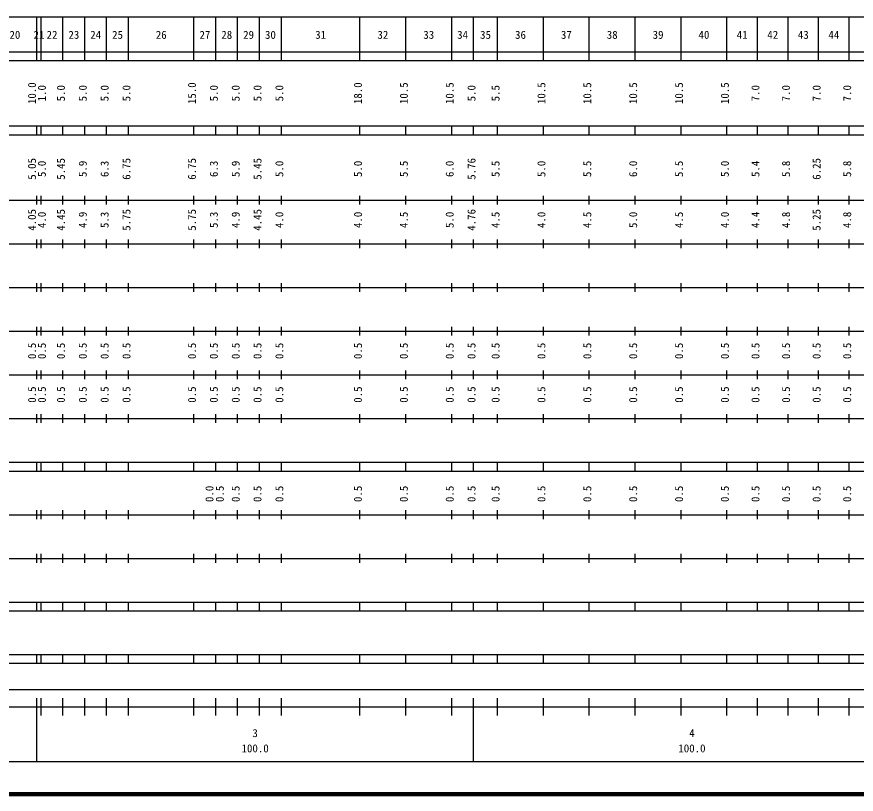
# Model space of a CAD drawing. Units: millimetres on the paper, enlarged 1000 times. Extents: x 40000 to 680000, y 20000 to 380000.
# Drawn here: x 263434 to 455610, y 20000 to 198000 of the extents above; entities that cross this region are included whole.
import ezdxf
from ezdxf.enums import TextEntityAlignment as Align

# ---------------------------------------------------------------- set-up
doc = ezdxf.new("R2010")
doc.units = ezdxf.units.MM
doc.header["$LTSCALE"] = 1000
doc.layers.add('M-TTL', color=2, linetype='Continuous', lineweight=140)
doc.layers.add('M-TTL-BAND', color=7, linetype='Continuous', lineweight=25)
doc.styles.add('ＭＳ ゴシック', font='')
doc.styles.get('ＭＳ ゴシック').set_extended_font_data('MS Gothic')

msp = doc.modelspace()

# ---------------------------------------------------------------- linework, layer by layer
at = {"layer": 'M-TTL'}
msp.add_line((40000, 20000), (680000, 20000), dxfattribs=at)
at = {"layer": 'M-TTL-BAND'}
for p, q in [((68000, 198000), (579000, 198000)), ((268000, 188000), (268000, 198000)), ((269000, 188000), (269000, 198000)), ((274000, 188000), (274000, 198000)), ((279000, 188000), (279000, 198000)), ((284000, 188000), (284000, 198000)), ((289000, 188000), (289000, 198000)), ((304000, 188000), (304000, 198000)), ((309000, 188000), (309000, 198000)), ((314000, 188000), (314000, 198000)), ((319000, 188000), (319000, 198000)), ((324000, 188000), (324000, 198000)), ((342000, 188000), (342000, 198000)), ((352500, 188000), (352500, 198000)), ((363000, 188000), (363000, 198000)), ((368000, 188000), (368000, 198000)), ((373500, 188000), (373500, 198000)), ((384000, 188000), (384000, 198000)), ((394500, 188000), (394500, 198000)), ((405000, 188000), (405000, 198000)), ((415500, 188000), (415500, 198000)), ((426000, 188000), (426000, 198000)), ((433000, 188000), (433000, 198000)), ((440000, 188000), (440000, 198000)), ((447000, 188000), (447000, 198000)), ((454000, 188000), (454000, 198000)), ((40000, 190000), (579000, 190000)), ((40000, 188000), (579000, 188000)), ((40000, 173000), (579000, 173000)), ((268000, 171000), (268000, 173000)), ((269000, 171000), (269000, 173000)), ((274000, 171000), (274000, 173000)), ((279000, 171000), (279000, 173000)), ((284000, 171000), (284000, 173000)), ((289000, 171000), (289000, 173000)), ((304000, 171000), (304000, 173000)), ((309000, 171000), (309000, 173000)), ((314000, 171000), (314000, 173000)), ((319000, 171000), (319000, 173000)), ((324000, 171000), (324000, 173000)), ((342000, 171000), (342000, 173000)), ((352500, 171000), (352500, 173000)), ((363000, 171000), (363000, 173000)), ((368000, 171000), (368000, 173000)), ((373500, 171000), (373500, 173000)), ((384000, 171000), (384000, 173000)), ((394500, 171000), (394500, 173000)), ((405000, 171000), (405000, 173000)), ((415500, 171000), (415500, 173000)), ((426000, 171000), (426000, 173000)), ((433000, 171000), (433000, 173000)), ((440000, 171000), (440000, 173000)), ((447000, 171000), (447000, 173000)), ((454000, 171000), (454000, 173000)), ((40000, 171000), (579000, 171000)), ((40000, 156000), (579000, 156000)), ((268000, 155000), (268000, 157000)), ((269000, 155000), (269000, 157000)), ((274000, 155000), (274000, 157000)), ((279000, 155000), (279000, 157000)), ((284000, 155000), (284000, 157000)), ((289000, 155000), (289000, 157000)), ((304000, 155000), (304000, 157000)), ((309000, 155000), (309000, 157000)), ((314000, 155000), (314000, 157000)), ((319000, 155000), (319000, 157000)), ((324000, 155000), (324000, 157000)), ((342000, 155000), (342000, 157000)), ((352500, 155000), (352500, 157000)), ((363000, 155000), (363000, 157000)), ((368000, 155000), (368000, 157000)), ((373500, 155000), (373500, 157000)), ((384000, 155000), (384000, 157000)), ((394500, 155000), (394500, 157000)), ((405000, 155000), (405000, 157000)), ((415500, 155000), (415500, 157000)), ((426000, 155000), (426000, 157000)), ((433000, 155000), (433000, 157000)), ((440000, 155000), (440000, 157000)), ((447000, 155000), (447000, 157000)), ((454000, 155000), (454000, 157000)), ((268000, 145000), (268000, 147000)), ((269000, 145000), (269000, 147000)), ((274000, 145000), (274000, 147000)), ((279000, 145000), (279000, 147000)), ((284000, 145000), (284000, 147000)), ((289000, 145000), (289000, 147000)), ((304000, 145000), (304000, 147000)), ((309000, 145000), (309000, 147000)), ((314000, 145000), (314000, 147000)), ((319000, 145000), (319000, 147000)), ((324000, 145000), (324000, 147000)), ((342000, 145000), (342000, 147000)), ((352500, 145000), (352500, 147000)), ((363000, 145000), (363000, 147000)), ((368000, 145000), (368000, 147000)), ((373500, 145000), (373500, 147000)), ((384000, 145000), (384000, 147000)), ((394500, 145000), (394500, 147000)), ((405000, 145000), (405000, 147000)), ((415500, 145000), (415500, 147000)), ((426000, 145000), (426000, 147000)), ((433000, 145000), (433000, 147000)), ((440000, 145000), (440000, 147000)), ((447000, 145000), (447000, 147000)), ((454000, 145000), (454000, 147000)), ((46000, 146000), (579000, 146000)), ((268000, 135000), (268000, 137000)), ((269000, 135000), (269000, 137000)), ((274000, 135000), (274000, 137000)), ((279000, 135000), (279000, 137000)), ((284000, 135000), (284000, 137000)), ((289000, 135000), (289000, 137000)), ((304000, 135000), (304000, 137000)), ((309000, 135000), (309000, 137000)), ((314000, 135000), (314000, 137000)), ((319000, 135000), (319000, 137000)), ((324000, 135000), (324000, 137000)), ((342000, 135000), (342000, 137000)), ((352500, 135000), (352500, 137000)), ((363000, 135000), (363000, 137000)), ((368000, 135000), (368000, 137000)), ((373500, 135000), (373500, 137000)), ((384000, 135000), (384000, 137000)), ((394500, 135000), (394500, 137000)), ((405000, 135000), (405000, 137000)), ((415500, 135000), (415500, 137000)), ((426000, 135000), (426000, 137000)), ((433000, 135000), (433000, 137000)), ((440000, 135000), (440000, 137000)), ((447000, 135000), (447000, 137000)), ((454000, 135000), (454000, 137000)), ((52000, 136000), (579000, 136000)), ((268000, 125000), (268000, 127000)), ((269000, 125000), (269000, 127000)), ((274000, 125000), (274000, 127000)), ((279000, 125000), (279000, 127000)), ((284000, 125000), (284000, 127000)), ((289000, 125000), (289000, 127000)), ((304000, 125000), (304000, 127000)), ((309000, 125000), (309000, 127000)), ((314000, 125000), (314000, 127000)), ((319000, 125000), (319000, 127000)), ((324000, 125000), (324000, 127000)), ((342000, 125000), (342000, 127000)), ((352500, 125000), (352500, 127000)), ((363000, 125000), (363000, 127000)), ((368000, 125000), (368000, 127000)), ((373500, 125000), (373500, 127000)), ((384000, 125000), (384000, 127000)), ((394500, 125000), (394500, 127000)), ((405000, 125000), (405000, 127000)), ((415500, 125000), (415500, 127000)), ((426000, 125000), (426000, 127000)), ((433000, 125000), (433000, 127000)), ((440000, 125000), (440000, 127000)), ((447000, 125000), (447000, 127000)), ((454000, 125000), (454000, 127000)), ((46000, 126000), (579000, 126000)), ((52000, 116000), (579000, 116000)), ((268000, 115000), (268000, 117000)), ((269000, 115000), (269000, 117000)), ((274000, 115000), (274000, 117000)), ((279000, 115000), (279000, 117000)), ((284000, 115000), (284000, 117000)), ((289000, 115000), (289000, 117000)), ((304000, 115000), (304000, 117000)), ((309000, 115000), (309000, 117000)), ((314000, 115000), (314000, 117000)), ((319000, 115000), (319000, 117000)), ((324000, 115000), (324000, 117000)), ((342000, 115000), (342000, 117000)), ((352500, 115000), (352500, 117000)), ((363000, 115000), (363000, 117000)), ((368000, 115000), (368000, 117000)), ((373500, 115000), (373500, 117000)), ((384000, 115000), (384000, 117000)), ((394500, 115000), (394500, 117000)), ((405000, 115000), (405000, 117000)), ((415500, 115000), (415500, 117000)), ((426000, 115000), (426000, 117000)), ((433000, 115000), (433000, 117000)), ((440000, 115000), (440000, 117000)), ((447000, 115000), (447000, 117000)), ((454000, 115000), (454000, 117000)), ((46000, 106000), (579000, 106000)), ((268000, 105000), (268000, 107000)), ((269000, 105000), (269000, 107000)), ((274000, 105000), (274000, 107000)), ((279000, 105000), (279000, 107000)), ((284000, 105000), (284000, 107000)), ((289000, 105000), (289000, 107000)), ((304000, 105000), (304000, 107000)), ((309000, 105000), (309000, 107000)), ((314000, 105000), (314000, 107000)), ((319000, 105000), (319000, 107000)), ((324000, 105000), (324000, 107000)), ((342000, 105000), (342000, 107000)), ((352500, 105000), (352500, 107000)), ((363000, 105000), (363000, 107000)), ((368000, 105000), (368000, 107000)), ((373500, 105000), (373500, 107000)), ((384000, 105000), (384000, 107000)), ((394500, 105000), (394500, 107000)), ((405000, 105000), (405000, 107000)), ((415500, 105000), (415500, 107000)), ((426000, 105000), (426000, 107000)), ((433000, 105000), (433000, 107000)), ((440000, 105000), (440000, 107000)), ((447000, 105000), (447000, 107000)), ((454000, 105000), (454000, 107000)), ((40000, 96000), (579000, 96000)), ((268000, 94000), (268000, 96000)), ((269000, 94000), (269000, 96000)), ((274000, 94000), (274000, 96000)), ((279000, 94000), (279000, 96000)), ((284000, 94000), (284000, 96000)), ((289000, 94000), (289000, 96000)), ((304000, 94000), (304000, 96000)), ((309000, 94000), (309000, 96000)), ((314000, 94000), (314000, 96000)), ((319000, 94000), (319000, 96000)), ((324000, 94000), (324000, 96000)), ((342000, 94000), (342000, 96000)), ((352500, 94000), (352500, 96000)), ((363000, 94000), (363000, 96000)), ((368000, 94000), (368000, 96000)), ((373500, 94000), (373500, 96000)), ((384000, 94000), (384000, 96000)), ((394500, 94000), (394500, 96000)), ((405000, 94000), (405000, 96000)), ((415500, 94000), (415500, 96000)), ((426000, 94000), (426000, 96000)), ((433000, 94000), (433000, 96000)), ((440000, 94000), (440000, 96000)), ((447000, 94000), (447000, 96000)), ((454000, 94000), (454000, 96000)), ((40000, 94000), (579000, 94000)), ((268000, 83000), (268000, 85000)), ((269000, 83000), (269000, 85000)), ((274000, 83000), (274000, 85000)), ((279000, 83000), (279000, 85000)), ((284000, 83000), (284000, 85000)), ((289000, 83000), (289000, 85000)), ((304000, 83000), (304000, 85000)), ((309000, 83000), (309000, 85000)), ((314000, 83000), (314000, 85000)), ((319000, 83000), (319000, 85000)), ((324000, 83000), (324000, 85000)), ((342000, 83000), (342000, 85000)), ((352500, 83000), (352500, 85000)), ((363000, 83000), (363000, 85000)), ((368000, 83000), (368000, 85000)), ((373500, 83000), (373500, 85000)), ((384000, 83000), (384000, 85000)), ((394500, 83000), (394500, 85000)), ((405000, 83000), (405000, 85000)), ((415500, 83000), (415500, 85000)), ((426000, 83000), (426000, 85000)), ((433000, 83000), (433000, 85000)), ((440000, 83000), (440000, 85000)), ((447000, 83000), (447000, 85000)), ((454000, 83000), (454000, 85000)), ((49000, 84000), (579000, 84000)), ((268000, 73000), (268000, 75000)), ((269000, 73000), (269000, 75000)), ((274000, 73000), (274000, 75000)), ((279000, 73000), (279000, 75000)), ((284000, 73000), (284000, 75000)), ((289000, 73000), (289000, 75000)), ((304000, 73000), (304000, 75000)), ((309000, 73000), (309000, 75000)), ((314000, 73000), (314000, 75000)), ((319000, 73000), (319000, 75000)), ((324000, 73000), (324000, 75000)), ((342000, 73000), (342000, 75000)), ((352500, 73000), (352500, 75000)), ((363000, 73000), (363000, 75000)), ((368000, 73000), (368000, 75000)), ((373500, 73000), (373500, 75000)), ((384000, 73000), (384000, 75000)), ((394500, 73000), (394500, 75000)), ((405000, 73000), (405000, 75000)), ((415500, 73000), (415500, 75000)), ((426000, 73000), (426000, 75000)), ((433000, 73000), (433000, 75000)), ((440000, 73000), (440000, 75000)), ((447000, 73000), (447000, 75000)), ((454000, 73000), (454000, 75000)), ((40000, 74000), (579000, 74000)), ((40000, 64000), (579000, 64000)), ((268000, 62000), (268000, 64000)), ((269000, 62000), (269000, 64000)), ((274000, 62000), (274000, 64000)), ((279000, 62000), (279000, 64000)), ((284000, 62000), (284000, 64000)), ((289000, 62000), (289000, 64000)), ((304000, 62000), (304000, 64000)), ((309000, 62000), (309000, 64000)), ((314000, 62000), (314000, 64000)), ((319000, 62000), (319000, 64000)), ((324000, 62000), (324000, 64000)), ((342000, 62000), (342000, 64000)), ((352500, 62000), (352500, 64000)), ((363000, 62000), (363000, 64000)), ((368000, 62000), (368000, 64000)), ((373500, 62000), (373500, 64000)), ((384000, 62000), (384000, 64000)), ((394500, 62000), (394500, 64000)), ((405000, 62000), (405000, 64000)), ((415500, 62000), (415500, 64000)), ((426000, 62000), (426000, 64000)), ((433000, 62000), (433000, 64000)), ((440000, 62000), (440000, 64000)), ((447000, 62000), (447000, 64000)), ((454000, 62000), (454000, 64000)), ((40000, 62000), (579000, 62000)), ((40000, 52000), (579000, 52000)), ((268000, 50000), (268000, 52000)), ((269000, 50000), (269000, 52000)), ((274000, 50000), (274000, 52000)), ((279000, 50000), (279000, 52000)), ((284000, 50000), (284000, 52000)), ((289000, 50000), (289000, 52000)), ((304000, 50000), (304000, 52000)), ((309000, 50000), (309000, 52000)), ((314000, 50000), (314000, 52000)), ((319000, 50000), (319000, 52000)), ((324000, 50000), (324000, 52000)), ((342000, 50000), (342000, 52000)), ((352500, 50000), (352500, 52000)), ((363000, 50000), (363000, 52000)), ((368000, 50000), (368000, 52000)), ((373500, 50000), (373500, 52000)), ((384000, 50000), (384000, 52000)), ((394500, 50000), (394500, 52000)), ((405000, 50000), (405000, 52000)), ((415500, 50000), (415500, 52000)), ((426000, 50000), (426000, 52000)), ((433000, 50000), (433000, 52000)), ((440000, 50000), (440000, 52000)), ((447000, 50000), (447000, 52000)), ((454000, 50000), (454000, 52000)), ((40000, 50000), (579000, 50000)), ((71000, 44000), (484000, 44000)), ((268000, 27500), (268000, 42000)), ((269000, 38000), (269000, 42000)), ((274000, 38000), (274000, 42000)), ((279000, 38000), (279000, 42000)), ((284000, 38000), (284000, 42000)), ((289000, 38000), (289000, 42000)), ((304000, 38000), (304000, 42000)), ((309000, 38000), (309000, 42000)), ((314000, 38000), (314000, 42000)), ((319000, 38000), (319000, 42000)), ((324000, 38000), (324000, 42000)), ((342000, 38000), (342000, 42000)), ((352500, 38000), (352500, 42000)), ((363000, 38000), (363000, 42000)), ((368000, 27500), (368000, 42000)), ((373500, 38000), (373500, 42000)), ((384000, 38000), (384000, 42000)), ((394500, 38000), (394500, 42000)), ((405000, 38000), (405000, 42000)), ((415500, 38000), (415500, 42000)), ((426000, 38000), (426000, 42000)), ((433000, 38000), (433000, 42000)), ((440000, 38000), (440000, 42000)), ((447000, 38000), (447000, 42000)), ((454000, 38000), (454000, 42000)), ((40000, 40000), (579000, 40000)), ((68000, 27500), (579000, 27500))]:
    msp.add_line(p, q, dxfattribs=at)

# ---------------------------------------------------------------- texts
at = {"layer": 'M-TTL-BAND', "style": 'ＭＳ ゴシック'}
for s, p in [('20', (263000, 192405)), ('21', (268500, 192405)), ('22', (271500, 192405)), ('23', (276500, 192405)), ('24', (281500, 192405)), ('25', (286500, 192405)), ('26', (296500, 192405)), ('27', (306500, 192405)), ('28', (311500, 192405)), ('29', (316500, 192405)), ('30', (321500, 192405)), ('31', (333000, 192405)), ('32', (347250, 192405)), ('33', (357750, 192405)), ('34', (365500, 192405)), ('35', (370750, 192405)), ('36', (378750, 192405)), ('37', (389250, 192405)), ('38', (399750, 192405)), ('39', (410250, 192405)), ('40', (420750, 192405)), ('41', (429500, 192405)), ('42', (436500, 192405)), ('43', (443500, 192405)), ('44', (450500, 192405)), ('3', (318000, 32523)), ('4', (418000, 32523)), ('100.0', (318000, 29033)), ('100.0', (418000, 29033))]:
    msp.add_text(s, height=1833, dxfattribs=at).set_placement(p, align=Align.BOTTOM_CENTER)
for s, p in [('10.0', (268377, 180500)), ('15.0', (305000, 180500)), ('18.0', (343000, 180500)), ('10.5', (353500, 180500)), ('10.5', (364000, 180500)), ('10.5', (385000, 180500)), ('10.5', (395500, 180500)), ('10.5', (406000, 180500)), ('10.5', (416500, 180500)), ('10.5', (427000, 180500)), ('1.0', (270640, 180500)), ('5.0', (275000, 180500)), ('5.0', (280000, 180500)), ('5.0', (285000, 180500)), ('5.0', (290000, 180500)), ('5.0', (310000, 180500)), ('5.0', (315000, 180500)), ('5.0', (320000, 180500)), ('5.0', (325000, 180500)), ('5.0', (369000, 180500)), ('5.5', (374500, 180500)), ('7.0', (434000, 180500)), ('7.0', (441000, 180500)), ('7.0', (448000, 180500)), ('7.0', (455000, 180500)), ('5.05', (268377, 163174)), ('5.45', (275000, 163174)), ('6.75', (290000, 163174)), ('6.75', (305000, 163174)), ('5.45', (320000, 163174)), ('5.76', (369000, 163174)), ('6.25', (448000, 163174)), ('5.0', (270640, 163174)), ('5.9', (280000, 163174)), ('6.3', (285000, 163174)), ('6.3', (310000, 163174)), ('5.9', (315000, 163174)), ('5.0', (325000, 163174)), ('5.0', (343000, 163174)), ('5.5', (353500, 163174)), ('6.0', (364000, 163174)), ('5.5', (374500, 163174)), ('5.0', (385000, 163174)), ('5.5', (395500, 163174)), ('6.0', (406000, 163174)), ('5.5', (416500, 163174)), ('5.0', (427000, 163174)), ('5.4', (434000, 163174)), ('5.8', (441000, 163174)), ('5.8', (455000, 163174)), ('4.05', (268377, 151500)), ('4.45', (275000, 151500)), ('5.75', (290000, 151500)), ('5.75', (305000, 151500)), ('4.45', (320000, 151500)), ('4.76', (369000, 151500)), ('5.25', (448000, 151500)), ('4.0', (270640, 151500)), ('4.9', (280000, 151500)), ('5.3', (285000, 151500)), ('5.3', (310000, 151500)), ('4.9', (315000, 151500)), ('4.0', (325000, 151500)), ('4.0', (343000, 151500)), ('4.5', (353500, 151500)), ('5.0', (364000, 151500)), ('4.5', (374500, 151500)), ('4.0', (385000, 151500)), ('4.5', (395500, 151500)), ('5.0', (406000, 151500)), ('4.5', (416500, 151500)), ('4.0', (427000, 151500)), ('4.4', (434000, 151500)), ('4.8', (441000, 151500)), ('4.8', (455000, 151500)), ('0.5', (268377, 121500)), ('0.5', (270640, 121500)), ('0.5', (275000, 121500)), ('0.5', (280000, 121500)), ('0.5', (285000, 121500)), ('0.5', (290000, 121500)), ('0.5', (305000, 121500)), ('0.5', (310000, 121500)), ('0.5', (315000, 121500)), ('0.5', (320000, 121500)), ('0.5', (325000, 121500)), ('0.5', (343000, 121500)), ('0.5', (353500, 121500)), ('0.5', (364000, 121500)), ('0.5', (369000, 121500)), ('0.5', (374500, 121500)), ('0.5', (385000, 121500)), ('0.5', (395500, 121500)), ('0.5', (406000, 121500)), ('0.5', (416500, 121500)), ('0.5', (427000, 121500)), ('0.5', (434000, 121500)), ('0.5', (441000, 121500)), ('0.5', (448000, 121500)), ('0.5', (455000, 121500)), ('0.5', (268377, 111500)), ('0.5', (270640, 111500)), ('0.5', (275000, 111500)), ('0.5', (280000, 111500)), ('0.5', (285000, 111500)), ('0.5', (290000, 111500)), ('0.5', (305000, 111500)), ('0.5', (310000, 111500)), ('0.5', (315000, 111500)), ('0.5', (320000, 111500)), ('0.5', (325000, 111500)), ('0.5', (343000, 111500)), ('0.5', (353500, 111500)), ('0.5', (364000, 111500)), ('0.5', (369000, 111500)), ('0.5', (374500, 111500)), ('0.5', (385000, 111500)), ('0.5', (395500, 111500)), ('0.5', (406000, 111500)), ('0.5', (416500, 111500)), ('0.5', (427000, 111500)), ('0.5', (434000, 111500)), ('0.5', (441000, 111500)), ('0.5', (448000, 111500)), ('0.5', (455000, 111500)), ('0.0', (309000, 88764)), ('0.5', (311370, 88764)), ('0.5', (315000, 88764)), ('0.5', (320000, 88764)), ('0.5', (325000, 88764)), ('0.5', (343000, 88764)), ('0.5', (353500, 88764)), ('0.5', (364000, 88764)), ('0.5', (369000, 88764)), ('0.5', (374500, 88764)), ('0.5', (385000, 88764)), ('0.5', (395500, 88764)), ('0.5', (406000, 88764)), ('0.5', (416500, 88764)), ('0.5', (427000, 88764)), ('0.5', (434000, 88764)), ('0.5', (441000, 88764)), ('0.5', (448000, 88764)), ('0.5', (455000, 88764))]:
    msp.add_text(s, height=1833, rotation=90, dxfattribs=at).set_placement(p, align=Align.BOTTOM_CENTER)

doc.saveas('drawing.dxf')
